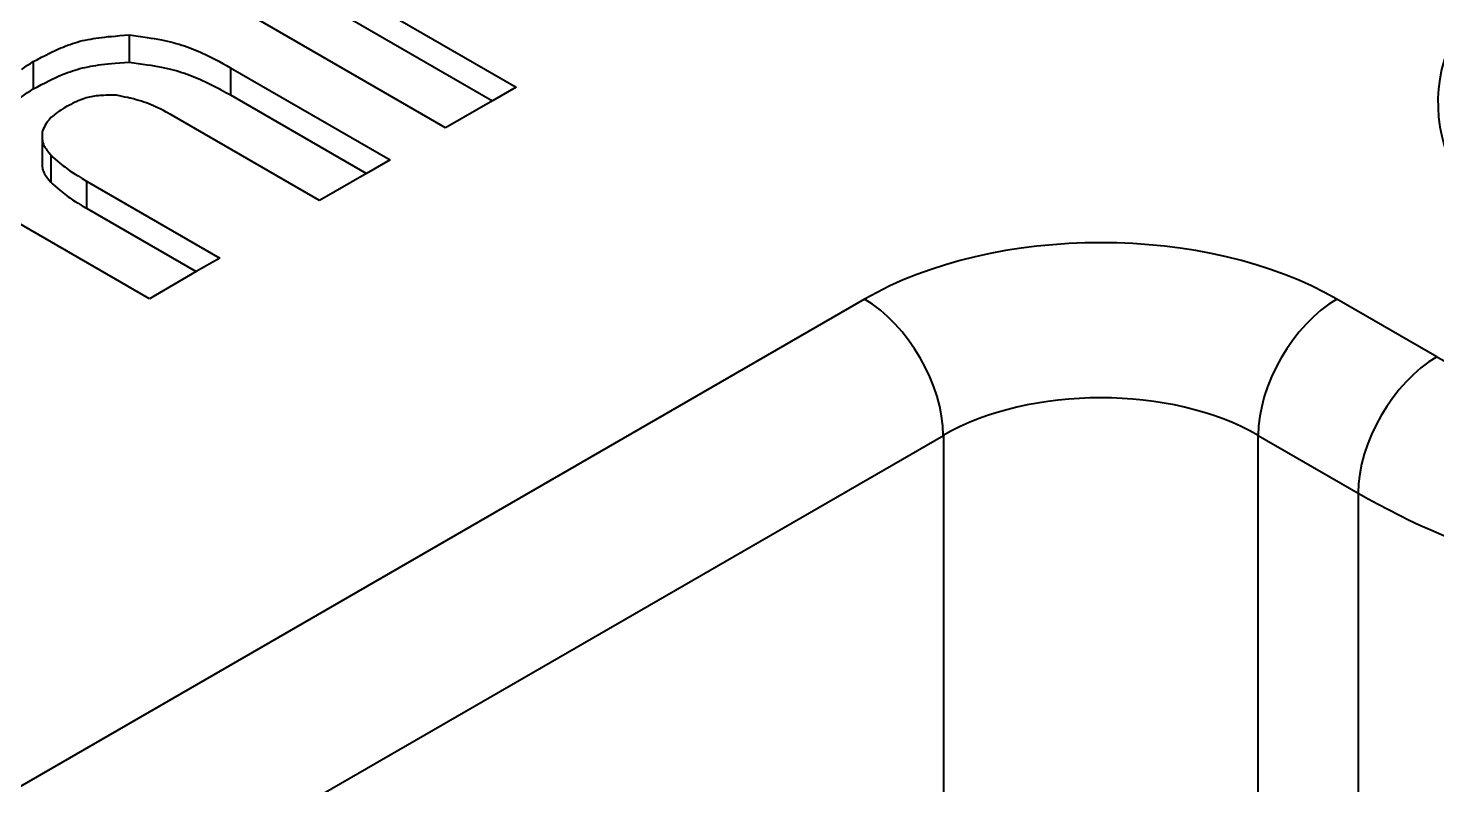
# Model space of a CAD drawing. Header units: millimetres. Extents: x 15 to 415, y 5 to 292.
# Drawn here: x 294.07 to 306.72, y 139.85 to 146.64 of the extents above; entities that cross this region are included whole.
import ezdxf

# ---------------------------------------------------------------- set-up
doc = ezdxf.new("R2010")
doc.units = ezdxf.units.MM
doc.layers.add('Geometries', color=7, linetype='Continuous')

msp = doc.modelspace()

# ---------------------------------------------------------------- linework, layer by layer
at = {"layer": 'Geometries', "linetype": 'Continuous', "lineweight": 40}
for p, q in [((295.268, 147.953), (298.45, 146.115)), ((295.268, 147.708), (298.237, 145.993)), ((297.817, 145.75), (294.847, 147.465)), ((294.974, 146.584), (294.974, 146.339)), ((294.113, 146.344), (294.113, 146.099)), ((295.883, 146.29), (297.318, 145.462)), ((295.883, 146.29), (295.883, 146.045)), ((295.883, 146.045), (297.106, 145.339)), ((298.45, 146.115), (298.237, 145.993)), ((298.237, 145.993), (297.817, 145.75)), ((295.338, 145.873), (295.318, 145.885)), ((296.685, 145.097), (295.379, 145.85)), ((294.191, 145.672), (294.191, 145.427)), ((295.156, 144.214), (293.064, 145.422)), ((294.269, 145.506), (294.269, 145.261)), ((297.318, 145.462), (297.106, 145.339)), ((297.106, 145.339), (296.685, 145.097)), ((294.59, 145.271), (295.789, 144.579)), ((294.59, 145.271), (294.59, 145.027)), ((294.59, 145.027), (295.577, 144.457)), ((295.789, 144.579), (295.577, 144.457)), ((295.577, 144.457), (295.156, 144.214)), ((301.58, 144.21), (292.244, 138.819)), ((306.721, 143.691), (305.823, 144.21)), ((292.951, 137.595), (302.288, 142.985)), ((302.288, 142.985), (302.288, 130.924)), ((305.116, 142.985), (306.014, 142.467)), ((305.116, 132.208), (305.116, 142.985)), ((306.014, 142.467), (306.014, 131.689))]:
    msp.add_line(p, q, dxfattribs=at)
at = {"layer": 'Geometries', "linetype": 'Continuous', "lineweight": 40, "flags": 128}
for points in [[(294.113, 146.344), (294.15, 146.364), (294.187, 146.384), (294.224, 146.403), (294.252, 146.417), (294.281, 146.431), (294.31, 146.445), (294.34, 146.458), (294.36, 146.467), (294.38, 146.475), (294.4, 146.484), (294.421, 146.492), (294.443, 146.499), (294.464, 146.507), (294.486, 146.514), (294.508, 146.52), (294.532, 146.527), (294.556, 146.533), (294.58, 146.538), (294.605, 146.543), (294.629, 146.547), (294.652, 146.552), (294.676, 146.555), (294.701, 146.559), (294.725, 146.562), (294.755, 146.565), (294.786, 146.569), (294.816, 146.571), (294.847, 146.574), (294.889, 146.578), (294.931, 146.581), (294.974, 146.584)], [(294.974, 146.584), (295.015, 146.578), (295.056, 146.573), (295.096, 146.567), (295.137, 146.561), (295.169, 146.556), (295.2, 146.551), (295.232, 146.545), (295.263, 146.539), (295.29, 146.534), (295.317, 146.528), (295.344, 146.522), (295.37, 146.515), (295.396, 146.508), (295.422, 146.501), (295.447, 146.493), (295.472, 146.485), (295.496, 146.477), (295.519, 146.469), (295.541, 146.46), (295.564, 146.451), (295.586, 146.442), (295.608, 146.432), (295.634, 146.42), (295.659, 146.408), (295.684, 146.396), (295.709, 146.384), (295.744, 146.366), (295.779, 146.347), (295.814, 146.328), (295.848, 146.309), (295.883, 146.29)], [(294.01, 146.275), (294.012, 146.277), (294.037, 146.294), (294.062, 146.311), (294.088, 146.328), (294.113, 146.344)], [(294.218, 146.155), (294.224, 146.158), (294.252, 146.172), (294.281, 146.186), (294.31, 146.2), (294.34, 146.213), (294.36, 146.222), (294.38, 146.231), (294.4, 146.239), (294.421, 146.247), (294.443, 146.254), (294.464, 146.262), (294.486, 146.269), (294.508, 146.275), (294.532, 146.282), (294.556, 146.288), (294.58, 146.293), (294.605, 146.298), (294.629, 146.303), (294.652, 146.307), (294.676, 146.31), (294.701, 146.314), (294.725, 146.317), (294.755, 146.32), (294.786, 146.324), (294.816, 146.326), (294.847, 146.329), (294.889, 146.333), (294.931, 146.336), (294.974, 146.339)], [(294.974, 146.339), (295.015, 146.333), (295.056, 146.328), (295.096, 146.322), (295.137, 146.316), (295.169, 146.311), (295.2, 146.306), (295.232, 146.3), (295.263, 146.294), (295.29, 146.289), (295.317, 146.283), (295.344, 146.277), (295.37, 146.27), (295.396, 146.264), (295.422, 146.256), (295.447, 146.248), (295.472, 146.24), (295.496, 146.232), (295.519, 146.224), (295.541, 146.215), (295.564, 146.206), (295.586, 146.197), (295.608, 146.187), (295.634, 146.175), (295.659, 146.163), (295.684, 146.151), (295.709, 146.139), (295.744, 146.121), (295.756, 146.115)], [(293.804, 145.805), (293.821, 145.831), (293.839, 145.858), (293.851, 145.875), (293.864, 145.892), (293.877, 145.909), (293.888, 145.922), (293.899, 145.935), (293.911, 145.948), (293.923, 145.96), (293.936, 145.972), (293.95, 145.985), (293.965, 145.997), (293.98, 146.009), (293.996, 146.02), (294.012, 146.032), (294.037, 146.049), (294.062, 146.066), (294.088, 146.083), (294.113, 146.099)], [(294.113, 146.099), (294.15, 146.119), (294.187, 146.139), (294.218, 146.155)], [(294.86, 146.042), (294.835, 146.042), (294.81, 146.042), (294.785, 146.042), (294.766, 146.042), (294.747, 146.041), (294.729, 146.04), (294.71, 146.039), (294.694, 146.038), (294.679, 146.036), (294.663, 146.034), (294.648, 146.032), (294.633, 146.029), (294.618, 146.026), (294.603, 146.022), (294.588, 146.018), (294.572, 146.013), (294.557, 146.007), (294.541, 146.002), (294.526, 145.996), (294.508, 145.988)], [(294.979, 146.017), (294.962, 146.021), (294.936, 146.026), (294.898, 146.034), (294.86, 146.042)], [(295.756, 146.115), (295.779, 146.102), (295.795, 146.093)], [(295.795, 146.093), (295.814, 146.083), (295.848, 146.064), (295.883, 146.045)], [(294.412, 145.94), (294.386, 145.925), (294.361, 145.909), (294.345, 145.898), (294.328, 145.887), (294.313, 145.875), (294.302, 145.867), (294.291, 145.858), (294.281, 145.85), (294.271, 145.841), (294.262, 145.831), (294.254, 145.822), (294.246, 145.812), (294.238, 145.802), (294.232, 145.792), (294.225, 145.782), (294.217, 145.767), (294.209, 145.752), (294.201, 145.737), (294.194, 145.722)], [(294.508, 145.988), (294.507, 145.987), (294.488, 145.979), (294.469, 145.97), (294.45, 145.96), (294.431, 145.95), (294.412, 145.94)], [(295.318, 145.885), (295.307, 145.891), (295.282, 145.904), (295.257, 145.917), (295.232, 145.929), (295.212, 145.939), (295.192, 145.948), (295.172, 145.957), (295.151, 145.965), (295.129, 145.973), (295.107, 145.981), (295.084, 145.989), (295.06, 145.996), (295.036, 146.002), (295.012, 146.009), (294.987, 146.015), (294.979, 146.017)], [(295.379, 145.85), (295.343, 145.871), (295.338, 145.873)], [(294.194, 145.722), (294.192, 145.707), (294.192, 145.693), (294.191, 145.678), (294.191, 145.672)], [(294.191, 145.672), (294.191, 145.668), (294.191, 145.657), (294.192, 145.646), (294.194, 145.637)], [(294.194, 145.637), (294.194, 145.635), (294.196, 145.624), (294.199, 145.614), (294.203, 145.603), (294.208, 145.592), (294.214, 145.582), (294.22, 145.571), (294.227, 145.561), (294.234, 145.55), (294.243, 145.539), (294.251, 145.528), (294.269, 145.506)], [(294.191, 145.427), (294.191, 145.423), (294.191, 145.412), (294.192, 145.401), (294.194, 145.39), (294.196, 145.379), (294.199, 145.369), (294.203, 145.358), (294.208, 145.347), (294.214, 145.337), (294.22, 145.326), (294.227, 145.316), (294.234, 145.305), (294.243, 145.294), (294.251, 145.283), (294.269, 145.261)], [(294.269, 145.506), (294.289, 145.487), (294.31, 145.469), (294.33, 145.451), (294.351, 145.433), (294.365, 145.421), (294.38, 145.409), (294.395, 145.398), (294.41, 145.386), (294.426, 145.375), (294.442, 145.364), (294.466, 145.348), (294.49, 145.332), (294.515, 145.317), (294.552, 145.294), (294.59, 145.271)], [(294.269, 145.261), (294.289, 145.242), (294.31, 145.224), (294.33, 145.206), (294.351, 145.188), (294.365, 145.176), (294.38, 145.164), (294.395, 145.153), (294.41, 145.141), (294.426, 145.13), (294.442, 145.119), (294.466, 145.103), (294.49, 145.087), (294.515, 145.072), (294.552, 145.049), (294.59, 145.027)]]:
    msp.add_lwpolyline(points, dxfattribs=at)
at = {"layer": 'Geometries', "linetype": 'Continuous', "lineweight": 40}
for centre, major_axis, start_param, end_param in [((310.681, 145.978), (-3.95, 0), 2.290761, 7.134016), ((310.681, 145.978), (5.6, 0), 3.926991, 7.068583), ((310.681, 145.161), (-6.6, 0), 0.785398, 3.141592), ((303.702, 142.985), (-3, 0), 3.926991, 5.497787), ((301.58, 143.393), (0.5, -0.866), 0.785398, 2.356194), ((305.823, 143.393), (-0.5, -0.866), 3.926991, 5.497787), ((306.721, 142.875), (-0.5, -0.866), 3.926991, 5.497787), ((303.702, 142.169), (2, 0), 0.785398, 2.356194)]:
    msp.add_ellipse(centre, major_axis=major_axis, ratio=0.57735, start_param=start_param, end_param=end_param, dxfattribs=at)

doc.saveas('drawing.dxf')
